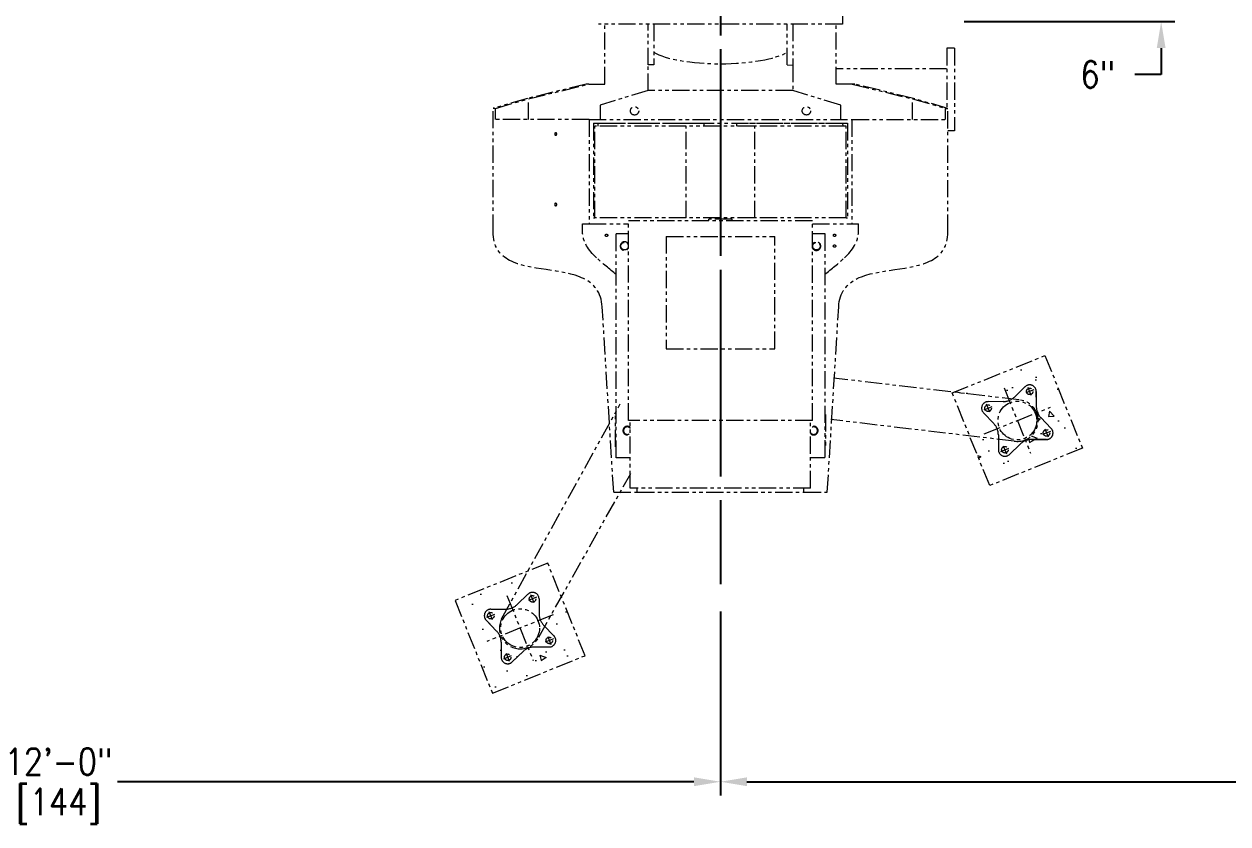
# Model space of a CAD drawing. Extents: x -36 to 1116, y 36 to 900.
# Drawn here: x 374.2 to 636.1, y 444.7 to 618.8 of the extents above; entities that cross this region are included whole.
import ezdxf

# ---------------------------------------------------------------- set-up
doc = ezdxf.new("R2010")
doc.units = 0
doc.header["$LTSCALE"] = 12
doc.header["$MEASUREMENT"] = 0
doc.header["$PDMODE"] = 33
doc.header["$PDSIZE"] = -0.5
doc.linetypes.add('CENTER', pattern=[2, 1.25, -0.25, 0.25, -0.25])
doc.linetypes.add('PHANTOM2', pattern=[1.25, 0.625, -0.125, 0.125, -0.125, 0.125, -0.125])
doc.layers.get('Defpoints').update_dxf_attribs({"linetype": 'CONTINUOUS'})
for name, color, linetype, lineweight in [('AM_11', 92, 'PHANTOM2', 25), ('AM_7', 142, 'CENTER', 25), ('Equipment-AM_0', 7, 'CONTINUOUS', 50)]:
    doc.layers.add(name, color=color, linetype=linetype, lineweight=lineweight)
doc.layers.add('CENTER', color=6, linetype='CENTER')
doc.layers.add('DIM', color=1, linetype='CONTINUOUS')
doc.styles.add('ROMANS', font='ROMANS.shx', dxfattribs={"width": 0.85, "height": 5.76})
doc.styles.get("Standard").update_dxf_attribs({"font": 'sanss___.ttf'})
doc.dimstyles.get("Standard").update_dxf_attribs({"dimtxt": 0.18, "dimasz": 0.18, "dimexe": 0.18, "dimexo": 0.0625, "dimgap": 0.09, "dimtad": 0, "dimtih": 1, "dimtoh": 1, "dimdec": 4, "dimzin": 0, "dimdsep": 46, "dimtxsty": 'Standard', "dimcen": 0.09, "dimadec": 0, "dimazin": 0, "dimtfac": 1, "dimtdec": 4, "dimtofl": 0, "dimtmove": 0, "dimatfit": 3, "dimfxl": 1, "dimtolj": 1, "dimtzin": 0, "dimarcsym": 0})

# ---------------------------------------------------------------- blocks, each defined once
blk = doc.blocks.new('*D213')
at = {"layer": 'Defpoints', "color": 0, "transparency": 16777216}
for p in [(572.67, 631.37, 0.01), (572.67, 619.39, 0.01), (621.53, 619.39)]:
    blk.add_point(p, dxfattribs=at)
at = {"layer": 'DIM', "color": 0, "lineweight": -2, "transparency": 16777216}
for p, q in [((621.53, 637.13), (621.53, 642.89)), ((578.67, 631.37), (624.53, 631.37)), ((578.67, 619.39), (624.53, 619.39)), ((621.53, 613.63), (621.53, 607.87)), ((621.53, 607.87), (615.77, 607.87))]:
    blk.add_line(p, q, dxfattribs=at)
at = {"layer": 'DIM', "color": 0, "transparency": 16777216}
for points in [[(620.57, 637.13), (622.49, 637.13), (621.53, 631.37)], [(620.57, 613.63), (622.49, 613.63), (621.53, 619.39)]]:
    blk.add_solid(points, dxfattribs=at)
at = {"layer": 'DIM', "color": 0, "transparency": 16777216, "insert": (607.71, 607.87), "char_height": 5.76, "attachment_point": 5, "style": 'ROMANS'}
blk.add_mtext('\\A1;6"', dxfattribs=at)
blk = doc.blocks.new('ryfgyh')
at = {"layer": 'AM_11', "lineweight": 18, "ltscale": 0.25}
h = blk.add_hatch(dxfattribs=at)
h.set_pattern_fill('AR-CONC', color=256, angle=3.7757, style=0)
h.set_pattern_definition([(53.7757, (57.804, 1142.3885), (7.198356, -0.15384), [0.75, -8.25]), (358.7757, (57.804, 1142.3885), (-1.879826, 7.414226), [0.6, -6.6]), (104.2271, (58.404, 1142.376), (5.31853, 7.26039), [0.6374, -7.01142]), (49.9599, (57.6724, 1144.384), (10.75824, -0.94881), [1.125, -12.375]), (100.4113, (58.569, 1144.305), (8.68487, 10.33552), [0.9561, -10.51714]), (354.9599, (57.672, 1144.384), (8.68487, 10.33552), [0.9, -9.9]), (24.7757, (58.703, 1143.951), (6.22124, -3.624382), [0.75, -8.25]), (329.7757, (58.703, 1143.951), (1.950356, 7.395986), [0.6, -6.6]), (75.2271, (59.2216, 1143.649), (8.1716, 3.771603), [0.6374, -7.01142]), (41.2757, (57.8041, 1142.3885), (-0.097878, 3.32972), [0, -6.52, 0, -6.7, 0, -6.625]), (11.2757, (57.804, 1142.3885), (2.365263, 4.10879), [0, -3.82, 0, -6.37, 0, -2.525]), (331.2757, (55.579, 1142.2416), (5.34149, 0.126467), [0, -2.5, 0, -7.8, 0, -10.35]), (321.2757, (54.581, 1142.176), (5.753284, 1.38291), [0, -3.25, 0, -5.18, 0, -7.35])])
h.paths.add_polyline_path([(516.33, 1840.92), (519, 1846.67, 0.048096), (518.89, 1846.99), (518.18, 1848.47, -0.660247), (519.04, 1849.45), (520.59, 1848.94, 0.095714), (521.26, 1848.85), (521.27, 1848.75, -0.414201), (523.67, 1846.65), (523.77, 1846.65, 0.095714), (523.94, 1846), (524.65, 1844.53, -0.660247), (523.79, 1843.55), (522.7, 1843.91), (521.37, 1841.05), (527.2, 1841.43), (526.48, 1852.28), (515.63, 1851.57)])
h.paths.add_polyline_path([(524.04, 1849.09, -1), (523.34, 1849.09, -1)], flags=16)
h = blk.add_hatch(dxfattribs=at)
h.set_pattern_fill('AR-CONC', color=256, angle=3.7757, style=0)
h.set_pattern_definition([(53.7757, (57.804, 1142.3885), (7.198356, -0.15384), [0.75, -8.25]), (358.7757, (57.804, 1142.3885), (-1.879826, 7.414226), [0.6, -6.6]), (104.2271, (58.404, 1142.376), (5.31853, 7.26039), [0.6374, -7.01142]), (49.9599, (57.6724, 1144.384), (10.75824, -0.94881), [1.125, -12.375]), (100.4113, (58.569, 1144.305), (8.68487, 10.33552), [0.9561, -10.51714]), (354.9599, (57.672, 1144.384), (8.68487, 10.33552), [0.9, -9.9]), (24.7757, (58.703, 1143.951), (6.22124, -3.624382), [0.75, -8.25]), (329.7757, (58.703, 1143.951), (1.950356, 7.395986), [0.6, -6.6]), (75.2271, (59.2216, 1143.649), (8.1716, 3.771603), [0.6374, -7.01142]), (41.2757, (57.8041, 1142.3885), (-0.097878, 3.32972), [0, -6.52, 0, -6.7, 0, -6.625]), (11.2757, (57.804, 1142.3885), (2.365263, 4.10879), [0, -3.82, 0, -6.37, 0, -2.525]), (331.2757, (55.579, 1142.2416), (5.34149, 0.126467), [0, -2.5, 0, -7.8, 0, -10.35]), (321.2757, (54.581, 1142.176), (5.753284, 1.38291), [0, -3.25, 0, -5.18, 0, -7.35])])
h.paths.add_polyline_path([(520.89, 1782.28), (531.74, 1782.99), (531.02, 1793.84), (524.13, 1793.39), (526.62, 1790.67), (527.93, 1791.3, -0.660247), (528.91, 1790.44), (528.4, 1788.88, 0.095714), (528.31, 1788.22), (528.2, 1788.21, -0.414172), (526.11, 1785.82), (526.11, 1785.7, 0.095714), (525.46, 1785.53), (523.99, 1784.83, -0.660247), (523.01, 1785.68), (523.52, 1787.24, 0.0164), (523.55, 1787.35), (520.33, 1790.82)])
h.paths.add_polyline_path([(528.2, 1785.76, -1), (528.91, 1785.81, -1)], flags=16)
for p, q in [((480.78, 1852.7, -0.01), (480.51, 1851.88, -0.01)), ((480.51, 1851.88, -0.01), (486.7, 1849.84, -0.01)), ((480.78, 1852.7, -0.01), (489.34, 1849.88, -0.01)), ((482.65, 1851.17, -0.01), (478.9, 1839.77, -0.01)), ((521.67, 1842.62, -0.01), (521.16, 1850.38, -0.01)), ((486.78, 1849.96, -0.01), (484.59, 1846.74, -0.01)), ((484.59, 1846.62, -0.01), (486.7, 1849.72, -0.01)), ((484.67, 1839.65, -0.01), (487.85, 1849.33, -0.01)), ((486.7, 1849.72, -0.01), (486.78, 1849.96, -0.01)), ((487.85, 1849.33, -0.01), (486.7, 1849.72, -0.01)), ((499.53, 1845.76, -0.01), (486.78, 1849.96, -0.01)), ((489.34, 1849.88, -0.01), (489.11, 1849.19, -0.01)), ((518.79, 1849.24, -0.01), (518.85, 1848.3, -0.01)), ((519.63, 1849.25, -0.01), (519.04, 1849.45, -0.01)), ((519.04, 1849.45, -0.01), (520.59, 1848.94, -0.01)), ((521.91, 1849.03, -0.01), (523.38, 1849.73, -0.01)), ((523.22, 1849.06, -0.01), (524.16, 1849.12, -0.01)), ((523.66, 1849.56, -0.01), (523.72, 1848.63, -0.01)), ((518.18, 1848.47, -0.01), (518.89, 1846.99, -0.01)), ((519.29, 1848.8, -0.01), (518.35, 1848.74, -0.01)), ((524.36, 1848.87, -0.01), (523.82, 1847.2, -0.01)), ((523.86, 1847.32, -0.01), (524.36, 1848.87, -0.01)), ((481.01, 1840.88, -0.01), (484.59, 1846.62, -0.01)), ((484.59, 1846.74, -0.01), (481.1, 1841.15, -0.01)), ((486.73, 1845.91, -0.01), (484.59, 1846.62, -0.01)), ((519.34, 1847.39, -0.01), (510.77, 1828.95, -0.01)), ((517.6, 1846.25, -0.01), (525.23, 1846.75, -0.01)), ((523.43, 1845.46, -0.01), (514.97, 1827.27, -0.01)), ((518.97, 1845.68, -0.01), (518.47, 1844.12, -0.01)), ((524.65, 1844.53, -0.01), (523.94, 1846, -0.01)), ((519.61, 1843.93, -0.01), (518.67, 1843.87, -0.01)), ((519.17, 1843.43, -0.01), (519.11, 1844.37, -0.01)), ((519.45, 1843.26, -0.01), (520.92, 1843.97, -0.01)), ((522.24, 1844.06, -0.01), (523.79, 1843.55, -0.01)), ((523.54, 1844.19, -0.01), (524.48, 1844.25, -0.01)), ((524.04, 1843.75, -0.01), (523.98, 1844.69, -0.01)), ((474.47, 1841.93, -0.01), (466.18, 1816.72, -0.01)), ((473.35, 1842.3, -0.01), (474.47, 1841.93, -0.01)), ((480.47, 1839.25, -0.01), (474.27, 1841.29, -0.01)), ((481.1, 1841.15, -0.01), (481.01, 1840.88, -0.01)), ((481.01, 1840.88, -0.01), (480.47, 1839.25, -0.01)), ((475.73, 1812.5, -0.01), (484.67, 1839.65, -0.01)), ((476.25, 1812.83, -0.01), (484.89, 1839.08, -0.01)), ((482.8, 1839, -0.01), (479.67, 1834.54, -0.01)), ((484.76, 1838.56, -0.01), (481.49, 1828.63, -0.01)), ((485.14, 1838.83, -0.01), (482.04, 1829.41, -0.01)), ((484.29, 1838.51, -0.01), (482.8, 1839, -0.01)), ((484.67, 1839.65, -0.01), (495.44, 1836.11, -0.01)), ((484.73, 1838.57, -0.01), (485.03, 1838.48, -0.01)), ((484.89, 1839.08, -0.01), (494.69, 1835.85, -0.01)), ((494.64, 1835.7, -0.01), (485.14, 1838.83, -0.01)), ((476.82, 1834.81, -0.01), (472.59, 1836.21, -0.01)), ((472.79, 1836.81, -0.01), (477.02, 1835.41, -0.01)), ((494.09, 1832.02, -0.01), (495.44, 1836.11, -0.01)), ((495.44, 1836.11, -0.01), (495.66, 1836.78, -0.01)), ((496.48, 1836.51, -0.01), (495.66, 1836.78, -0.01)), ((476.82, 1834.81, -0.01), (477.02, 1835.41, -0.01)), ((477.02, 1835.41, -0.01), (479.67, 1834.54, -0.01)), ((494.64, 1835.7, -0.01), (491.54, 1826.28, -0.01)), ((494.64, 1835.7, -0.01), (494.69, 1835.85, -0.01)), ((479.67, 1834.54, -0.01), (474.74, 1819.58, -0.01)), ((493.79, 1832.12, -0.01), (487.54, 1813.12, -0.01)), ((514.44, 1825.32, -0.01), (493.79, 1832.12, -0.01)), ((495.1, 1831.69, -0.01), (495.52, 1832.97, -0.01)), ((495.52, 1832.97, -0.01), (518.71, 1825.33, -0.01)), ((522.35, 1824.43, -0.01), (503.59, 1831.91, -0.01)), ((482.04, 1829.41, -0.01), (479.7, 1822.3, -0.01)), ((491.54, 1826.28, -0.01), (482.04, 1829.41, -0.01)), ((481.49, 1828.63, -0.01), (481.16, 1827.62, -0.01)), ((481.42, 1827.54, -0.01), (481.13, 1827.64, -0.01)), ((490.43, 1816.48, -0.01), (494.12, 1827.7, -0.01)), ((505.75, 1823.87, -0.01), (494.12, 1827.7, -0.01)), ((514.22, 1826.81, -0.01), (514.25, 1826.89, -0.01)), ((514.25, 1826.89, -0.01), (517.61, 1825.78, -0.01)), ((491.54, 1826.28, -0.01), (489.2, 1819.17, -0.01)), ((517.61, 1825.78, -0.01), (517.59, 1825.7, -0.01)), ((480.05, 1824.26, -0.01), (479.72, 1823.25, -0.01)), ((480.32, 1824.17, -0.01), (480.02, 1824.27, -0.01)), ((514.44, 1825.32, -0.01), (508.18, 1806.33, -0.01)), ((521.37, 1822.83, -0.01), (514.37, 1825.14, -0.01)), ((518.71, 1825.33, -0.01), (518.23, 1823.87, -0.01)), ((521.55, 1822, -0.01), (522.35, 1824.43, -0.01)), ((479.72, 1823.25, -0.01), (476.45, 1813.32, -0.01)), ((490.88, 1823.9, -0.01), (490.08, 1821.47, -0.01)), ((490.85, 1823.8, -0.01), (490.74, 1823.84, -0.01)), ((491.07, 1823.84, -0.01), (490.88, 1823.9, -0.01)), ((502.06, 1812.65, -0.01), (505.75, 1823.87, -0.01)), ((521.37, 1822.83, -0.01), (515.23, 1804.21, -0.01)), ((472.09, 1820.45, -0.01), (467.86, 1821.85, -0.01)), ((468.06, 1822.45, -0.01), (472.29, 1821.05, -0.01)), ((479.7, 1822.3, -0.01), (476.6, 1812.88, -0.01)), ((489.2, 1819.17, -0.01), (479.7, 1822.3, -0.01)), ((490.11, 1821.56, -0.01), (490, 1821.6, -0.01)), ((490.27, 1821.41, -0.01), (490.08, 1821.47, -0.01)), ((515.88, 1804.79, -0.01), (521.55, 1822, -0.01)), ((521.55, 1822, -0.01), (521.14, 1822.13, -0.01)), ((472.29, 1821.05, -0.01), (472.09, 1820.45, -0.01)), ((474.74, 1819.58, -0.01), (472.09, 1820.45, -0.01)), ((474.74, 1819.58, -0.01), (474.61, 1814.13, -0.01)), ((489.2, 1819.17, -0.01), (486.1, 1809.75, -0.01)), ((472.59, 1815.32, -0.01), (466.39, 1817.36, -0.01)), ((490.43, 1816.48, -0.01), (502.06, 1812.65, -0.01)), ((472.06, 1813.69, -0.01), (472.59, 1815.32, -0.01)), ((471.53, 1806.94, -0.01), (472.06, 1813.69, -0.01)), ((472.06, 1813.69, -0.01), (471.97, 1813.42, -0.01)), ((474.61, 1814.13, -0.01), (476.1, 1813.64, -0.01)), ((471.97, 1813.42, -0.01), (471.45, 1806.85, -0.01)), ((475.73, 1812.5, -0.01), (472.54, 1802.82, -0.01)), ((475.73, 1812.5, -0.01), (486.5, 1808.95, -0.01)), ((476.25, 1812.83, -0.01), (486.05, 1809.6, -0.01)), ((476.72, 1813.23, -0.01), (476.42, 1813.33, -0.01)), ((486.1, 1809.75, -0.01), (476.6, 1812.88, -0.01)), ((486.5, 1808.95, -0.01), (487.84, 1813.02, -0.01)), ((508.18, 1806.33, -0.01), (487.54, 1813.12, -0.01)), ((488.43, 1811.43, -0.01), (488.85, 1812.69, -0.01)), ((511.62, 1803.79, -0.01), (488.43, 1811.43, -0.01)), ((486.05, 1809.6, -0.01), (486.1, 1809.75, -0.01)), ((486.28, 1808.28, -0.01), (486.5, 1808.95, -0.01)), ((487.1, 1808.01, -0.01), (486.28, 1808.28, -0.01)), ((515.08, 1802.36, -0.01), (495.55, 1807.48, -0.01)), ((471.45, 1806.85, -0.01), (471.3, 1802.96, -0.01)), ((471.38, 1803.2, -0.01), (471.53, 1806.94, -0.01)), ((473.67, 1806.24, -0.01), (471.53, 1806.94, -0.01)), ((524.37, 1786.46, -0.01), (506.19, 1806.03, -0.01)), ((515.23, 1804.21, -0.01), (508.24, 1806.51, -0.01)), ((507.1, 1805.2, -0.01), (507.13, 1805.27, -0.01)), ((510.47, 1804.09, -0.01), (507.1, 1805.2, -0.01)), ((512.09, 1805.25, -0.01), (511.62, 1803.79, -0.01)), ((527.52, 1789.68, -0.01), (513.74, 1804.76, -0.01)), ((515.08, 1802.36, -0.01), (515.88, 1804.79, -0.01)), ((515.88, 1804.79, -0.01), (515.47, 1804.93, -0.01)), ((471.3, 1802.96, -0.01), (471.38, 1803.2, -0.01)), ((472.54, 1802.82, -0.01), (471.38, 1803.2, -0.01)), ((510.49, 1804.16, -0.01), (510.47, 1804.09, -0.01)), ((484.05, 1798.76, -0.01), (471.3, 1802.96, -0.01)), ((525.7, 1791.94, -0.01), (526.21, 1784.18, -0.01)), ((523.83, 1790.37, -0.01), (522.89, 1790.3, -0.01)), ((523.33, 1790.8, -0.01), (523.39, 1789.87, -0.01)), ((523.58, 1791.01, -0.01), (525.13, 1790.5, -0.01)), ((526.45, 1790.59, -0.01), (527.93, 1791.3, -0.01)), ((527.76, 1790.63, -0.01), (528.7, 1790.69, -0.01)), ((528.2, 1791.13, -0.01), (528.26, 1790.19, -0.01)), ((528.91, 1790.44, -0.01), (528.4, 1788.88, -0.01)), ((523.43, 1788.56, -0.01), (522.72, 1790.03, -0.01)), ((522.14, 1787.81, -0.01), (529.77, 1788.31, -0.01)), ((529.19, 1786.09, -0.01), (528.43, 1787.68, -0.01)), ((528.48, 1787.57, -0.01), (529.19, 1786.09, -0.01)), ((523.01, 1785.68, -0.01), (523.52, 1787.24, -0.01)), ((528.58, 1785.32, -0.01), (528.52, 1786.25, -0.01)), ((524.15, 1785.5, -0.01), (523.21, 1785.43, -0.01)), ((523.71, 1785, -0.01), (523.65, 1785.93, -0.01)), ((523.99, 1784.83, -0.01), (525.46, 1785.53, -0.01)), ((524.54, 1785.09, -0.01), (523.99, 1784.83, -0.01)), ((526.78, 1785.62, -0.01), (528.33, 1785.11, -0.01)), ((528.08, 1785.75, -0.01), (529.02, 1785.82, -0.01))]:
    blk.add_line(p, q, dxfattribs=at)
at = {"layer": 'AM_11', "lineweight": 18, "ltscale": 0.25, "elevation": -0.01}
for points in [[(515.63, 1851.57), (526.48, 1852.28), (527.2, 1841.43), (516.35, 1840.71)], [(520.89, 1782.28), (531.74, 1782.99), (531.02, 1793.84), (520.17, 1793.13)]]:
    blk.add_lwpolyline(points, close=True, dxfattribs=at)
at = {"layer": 'AM_11', "lineweight": 18, "ltscale": 0.25}
for centre, radius in [((518.82, 1848.77, -0.01), 0.354), ((523.69, 1849.09, -0.01), 0.354), ((521.42, 1846.5, -0.01), 2.11), ((519.14, 1843.9, -0.01), 0.354), ((524.01, 1844.22, -0.01), 0.354), ((482.22, 1835.25, -0.01), 0.453), ((496.04, 1833.92, -0.01), 0.131), ((497.16, 1833.55, -0.01), 0.131), ((496.55, 1831.68, -0.01), 0.409), ((476.38, 1817.49, -0.01), 0.453), ((490.02, 1811.86, -0.01), 0.409), ((488.29, 1810.36, -0.01), 0.131), ((523.36, 1790.34, -0.01), 0.354), ((525.96, 1788.06, -0.01), 2.11), ((528.23, 1790.66, -0.01), 0.354), ((528.55, 1785.79, -0.01), 0.354), ((523.68, 1785.46, -0.01), 0.354)]:
    blk.add_circle(centre, radius, dxfattribs=at)
for centre, radius, start, end in [((518.82, 1848.77, -0.01), 0.709, 71.9064, 205.6451), ((521.14, 1850.62, -0.01), 1.77, 251.9064, 295.6451), ((523.69, 1849.09, -0.01), 0.709, 341.9064, 115.6451), ((523.69, 1849.09, -0.01), 0.709, 341.9064, 38.1214), ((521.42, 1846.5, -0.01), 2.26, 332.7417, 156.6384), ((517.29, 1846.23, -0.01), 1.77, 341.9064, 25.6451), ((525.54, 1846.77, -0.01), 1.77, 166.6296, 205.6451), ((525.54, 1846.77, -0.01), 1.77, 161.9064, 163.6183), ((519.14, 1843.9, -0.01), 0.709, 161.9064, 295.6451), ((521.69, 1842.37, -0.01), 1.77, 71.9064, 115.6451), ((524.01, 1844.22, -0.01), 0.709, 251.9065, 25.6451), ((496.55, 1831.68, -0.01), 0.472, 272.8152, 230.7362), ((515.53, 1825.12, -0.01), 0.472, 295.3069, 208.2445), ((515.53, 1825.12, -0.01), 0.409, 284.7964, 218.755), ((490.02, 1811.86, -0.01), 0.472, 97.6176, 45.9338), ((509.19, 1805.86, -0.01), 0.472, 118.0135, 25.5379), ((509.19, 1805.86, -0.01), 0.409, 108.653, 34.8984), ((528.23, 1790.66, -0.01), 0.709, 341.9064, 115.645), ((523.36, 1790.34, -0.01), 0.709, 71.9063, 205.645), ((525.68, 1792.19, -0.01), 1.77, 251.9063, 295.6451), ((525.96, 1788.06, -0.01), 2.25, 218.5268, 41.0285), ((530.08, 1788.33, -0.01), 1.77, 161.9064, 200.9219), ((521.83, 1787.79, -0.01), 1.77, 341.9064, 25.645), ((530.08, 1788.33, -0.01), 1.77, 203.9332, 205.645), ((523.68, 1785.46, -0.01), 0.709, 161.9064, 295.6451), ((526.23, 1783.94, -0.01), 1.77, 71.9063, 115.6451), ((528.55, 1785.79, -0.01), 0.709, 251.9064, 25.645), ((528.55, 1785.79, -0.01), 0.709, 329.4301, 25.645)]:
    blk.add_arc(centre, radius, start, end, dxfattribs=at)
blk.add_ellipse((472.48, 1828.62, -0.01), major_axis=(2.46, 7.48), ratio=0.260474, start_param=3.544308, end_param=5.880469, dxfattribs=at)
for centre in [(476.09, 1808.56, -0.01), (483.38, 1806.16, -0.01)]:
    blk.add_ellipse(centre, major_axis=(0.168, -0.055), ratio=0.409923, dxfattribs=at)
for points in [[(503.59, 1831.91, -0.01), (497.59, 1834.31, -0.01), (505.72, 1843.72, -0.01), (499.53, 1845.76, -0.01)], [(498.7, 1834.19, -0.01), (498.19, 1835.27, -0.01), (497.53, 1836.16, -0.01), (496.48, 1836.51, -0.01)], [(499.76, 1831.57, -0.01), (499.41, 1832.45, -0.01), (499.1, 1833.38, -0.01), (498.7, 1834.19, -0.01)], [(492.67, 1810.03, -0.01), (491.87, 1809.53, -0.01), (491.06, 1808.98, -0.01), (490.26, 1808.55, -0.01)], [(495.55, 1807.48, -0.01), (489.3, 1809.12, -0.01), (490.25, 1796.72, -0.01), (484.05, 1798.76, -0.01)], [(490.26, 1808.55, -0.01), (489.21, 1807.99, -0.01), (488.15, 1807.67, -0.01), (487.1, 1808.01, -0.01)]]:
    blk.add_open_spline(points, degree=3, dxfattribs=at)
at = {"layer": 'AM_7'}
blk.add_line((405.57, 1850.64, -0.01), (528.22, 1810.26, -0.01), dxfattribs=at)
blk = doc.blocks.new('*D234')
at = {"layer": 'Defpoints', "color": 0, "transparency": 16777216}
for p in [(525.65, 496.93, 0.01), (237.65, 477.88, 0.01), (237.65, 453.9)]:
    blk.add_point(p, dxfattribs=at)
at = {"layer": 'DIM', "color": 0, "lineweight": -2, "transparency": 16777216}
for p, q in [((525.65, 490.93), (525.65, 450.9)), ((237.65, 471.88), (237.65, 450.9)), ((243.41, 453.9), (368.8, 453.9)), ((519.89, 453.9), (394.5, 453.9))]:
    blk.add_line(p, q, dxfattribs=at)
at = {"layer": 'DIM', "color": 0, "transparency": 16777216}
for points in [[(243.41, 454.86), (243.41, 452.94), (237.65, 453.9)], [(519.89, 454.86), (519.89, 452.94), (525.65, 453.9)]]:
    blk.add_solid(points, dxfattribs=at)
at = {"layer": 'DIM', "color": 0, "transparency": 16777216, "char_height": 5.76, "attachment_point": 5, "style": 'ROMANS'}
for s, insert in [('\\A1;12\'-0"', (381.65, 458.29)), ('\\A1;[144]', (381.65, 448.56))]:
    blk.add_mtext(s, dxfattribs=dict(at, insert=insert))
blk = doc.blocks.new('*D235')
at = {"layer": 'Defpoints', "color": 0, "transparency": 16777216}
for p in [(525.65, 496.93, 0.01), (813.65, 477.88, 0.01), (813.65, 453.9)]:
    blk.add_point(p, dxfattribs=at)
at = {"layer": 'DIM', "color": 0, "lineweight": -2, "transparency": 16777216}
for p, q in [((525.65, 490.93), (525.65, 450.9)), ((813.65, 471.88), (813.65, 450.9)), ((531.41, 453.9), (656.8, 453.9)), ((807.89, 453.9), (682.5, 453.9))]:
    blk.add_line(p, q, dxfattribs=at)
at = {"layer": 'DIM', "color": 0, "transparency": 16777216}
for points in [[(531.41, 454.86), (531.41, 452.94), (525.65, 453.9)], [(807.89, 454.86), (807.89, 452.94), (813.65, 453.9)]]:
    blk.add_solid(points, dxfattribs=at)
at = {"layer": 'DIM', "color": 0, "transparency": 16777216, "char_height": 5.76, "attachment_point": 5, "style": 'ROMANS'}
for s, insert in [('\\A1;12\'-0"', (669.65, 458.29)), ('\\A1;[144]', (669.65, 448.56))]:
    blk.add_mtext(s, dxfattribs=dict(at, insert=insert))

msp = doc.modelspace()

# ---------------------------------------------------------------- linework, layer by layer
at = {"layer": 'CENTER'}
msp.add_line((525.65442, 871.36865, 0.00504), (525.65442, 519.71576, 0.00504), dxfattribs=at)

# ---------------------------------------------------------------- block references
at = {"layer": 'Equipment-AM_0', "xscale": 2, "yscale": 2, "zscale": 2, "rotation": 288.2243001557845}
msp.add_blockref('ryfgyh', (-3243.64825, 368.10938, 0.01511), dxfattribs=at)

# ---------------------------------------------------------------- dimensions: what is measured, and where the dimension line sits
at = {"layer": 'DIM'}
for base, p1, p2, angle, override, picture, middle in [((621.5327, 619.39305), (572.67017, 631.36865, 0.00504), (572.67017, 619.39305, 0.00504), 90, {"dimscale": 48, "dimtxt": 5.76, "dimasz": 0.12, "dimexe": 0.0625, "dimexo": 0.125, "dimgap": 0.1, "dimlfac": 0.5, "dimzin": 3, "dimlunit": 4, "dimpost": '\\X', "dimtxsty": 'ROMANS', "dimcen": 0}, '*D213', (607.7087, 607.87305)), ((813.65444, 453.90369), (525.65443, 496.92754, 0.00504), (813.65444, 477.88272, 0.00504), 180, {"dimscale": 48, "dimtxt": 5.76, "dimasz": 0.12, "dimexe": 0.0625, "dimexo": 0.125, "dimgap": 0.02, "dimlfac": 0.5, "dimzin": 3, "dimlunit": 4, "dimpost": '\\X', "dimtxsty": 'ROMANS', "dimcen": 0}, '*D235', (669.65444, 453.90369))]:
    dim = msp.add_linear_dim(base=base, p1=p1, p2=p2, angle=angle, dimstyle='Standard', override=override, dxfattribs=at)
    dim.commit()
    dim.dimension.update_dxf_attribs({"geometry": picture, "text_midpoint": middle})
dim = msp.add_linear_dim(base=(237.65442, 453.90369), p1=(525.65443, 496.92754, 0.00504), p2=(237.65442, 477.88272, 0.00504), dimstyle='Standard', override={"dimscale": 48, "dimtxt": 5.76, "dimasz": 0.12, "dimexe": 0.0625, "dimexo": 0.125, "dimgap": 0.02, "dimlfac": 0.5, "dimzin": 3, "dimlunit": 4, "dimpost": '\\X', "dimtxsty": 'ROMANS', "dimcen": 0}, dxfattribs=at)
dim.commit()
dim.dimension.update_dxf_attribs({"geometry": '*D234', "text_midpoint": (381.65443, 453.90369)})

doc.saveas('drawing.dxf')
